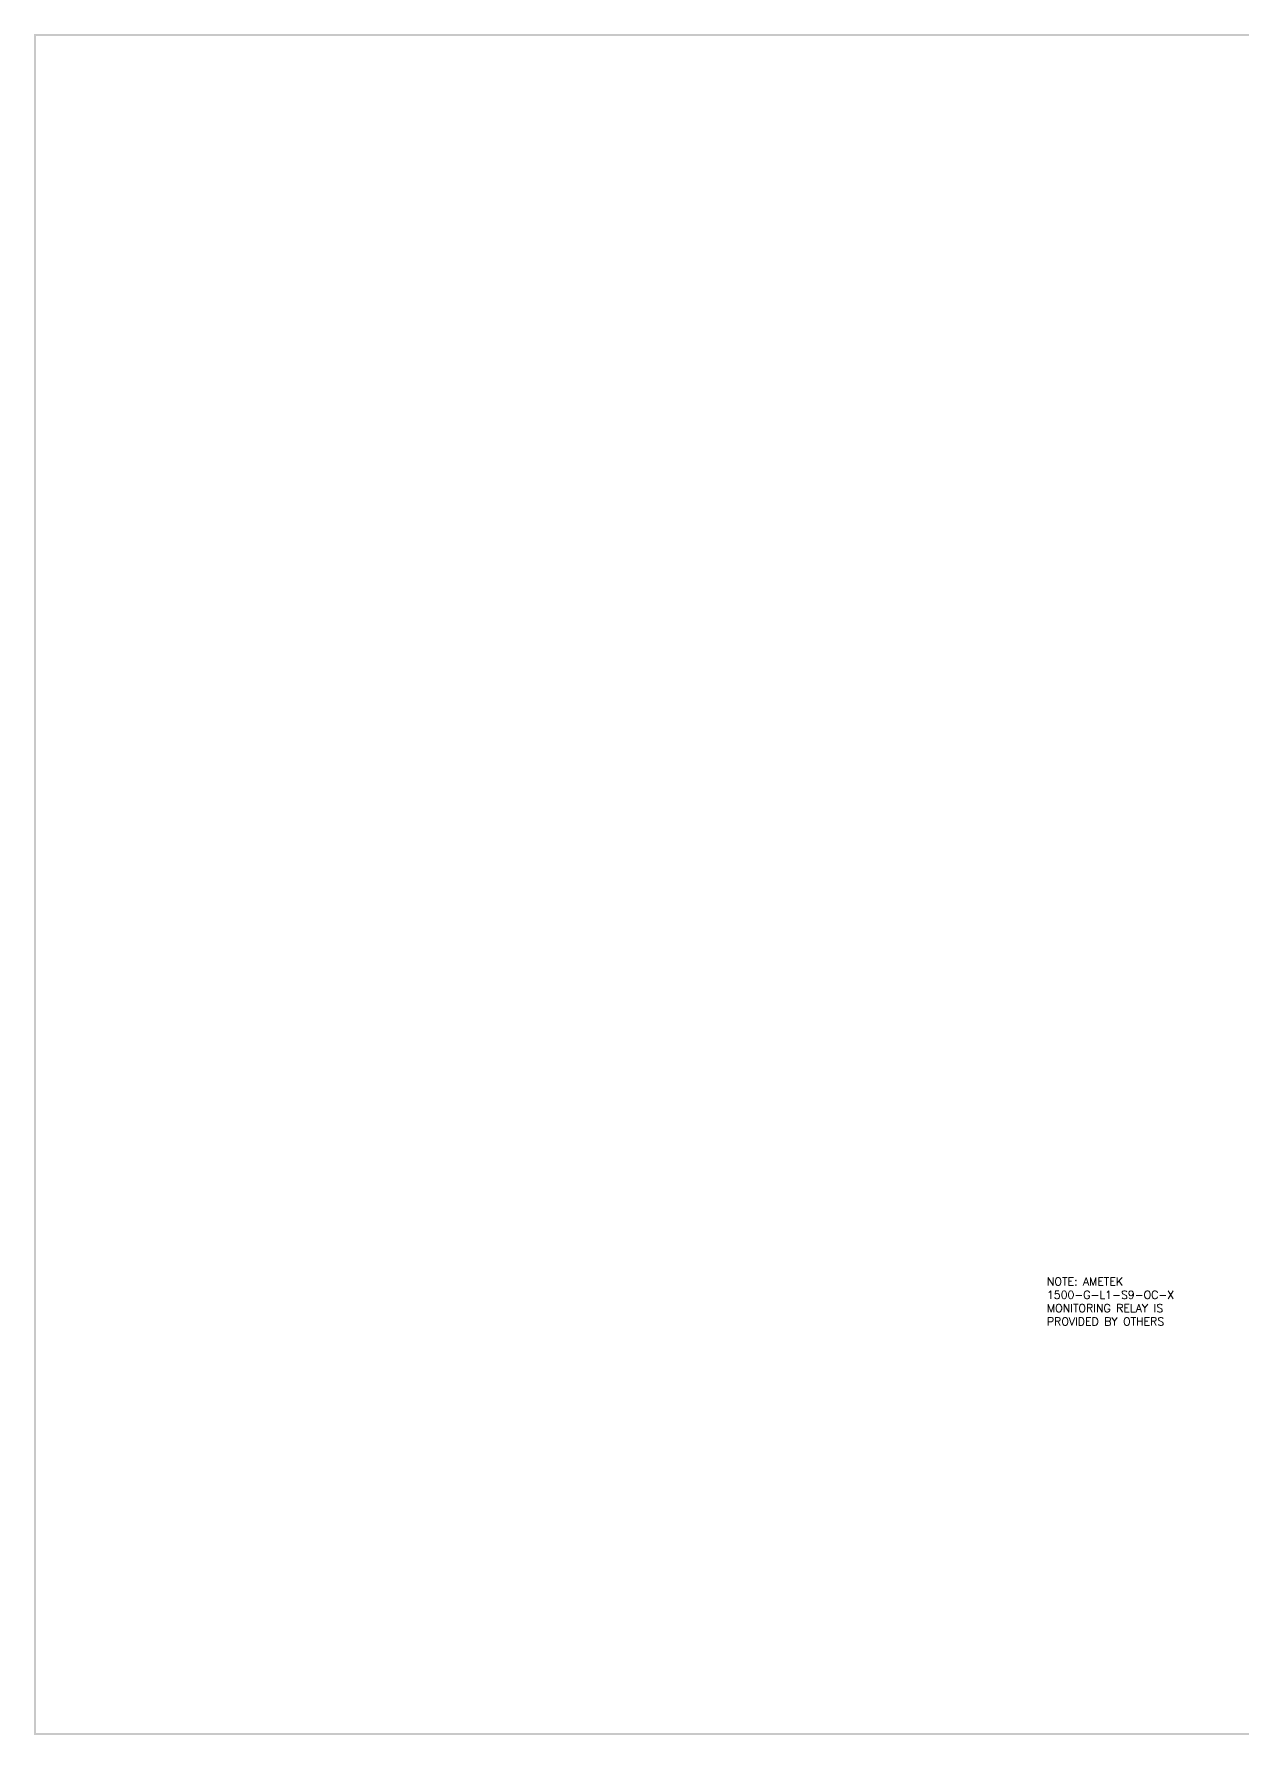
# Model space of a CAD drawing. Header units: inches. Extents: x 0 to 79.8, y 0 to 53.1.
# Drawn here: x 0 to 37.8, y 0 to 53.1 of the extents above; entities that cross this region are included whole.
import ezdxf
from ezdxf.enums import TextEntityAlignment as Align

# ---------------------------------------------------------------- set-up
doc = ezdxf.new("R2010")
doc.units = ezdxf.units.IN
doc.header["$MEASUREMENT"] = 0
doc.layers.add('PSYMS', color=7, linetype='Continuous')
doc.styles.get("Standard").update_dxf_attribs({"font": 'romans.shx'})

# ---------------------------------------------------------------- blocks, each defined once
blk = doc.blocks.new('S&L Title Block V2')
at = {"color": 2}
for points in [[(0, 22.587), (0.025, 22.562), (33.9, 22.587), (33.875, 22.562)], [(0, 0), (0.025, 0.025), (0, 22.587), (0.025, 22.562)], [(33.888, 0), (33.888, 0.025), (0, 0), (0.025, 0.025)]]:
    blk.add_trace(points, dxfattribs=at)
for tag, height, p in [('TITLE#1', 0.15, (31.11, 1.739)), ('TITLE#2', 0.1, (31.129, 1.58))]:
    blk.add_attdef(tag, text='', height=height).set_placement(p, align=Align.CENTER)
for tag, p, height in [('DRAWNBY', (28.968, 0.735), 0.1), ('SCALE', (30.644, 0.731), 0.1), ('CHKBY', (28.975, 0.429), 0.1), ('DATE', (30.653, 0.449), 0.1), ('SH#', (32.993, 0.197), 0.125)]:
    blk.add_attdef(tag, p, '', height=height)
blk.add_attdef('JOB#', text='', height=0.125).set_placement((32.83, 0.195), align=Align.RIGHT)
at = {"flags": 9}
blk.add_attdef('WD_TB', (0, 0), '', height=0.1, dxfattribs=at)

msp = doc.modelspace()

# ---------------------------------------------------------------- block references
at = {"xscale": 2.352615612595368, "yscale": 2.352615612595368, "zscale": 2.352615612595368}
msp.add_blockref('S&L Title Block V2', (0, 0), dxfattribs=at)

# ---------------------------------------------------------------- texts
at = {"layer": 'PSYMS', "insert": (31.64968, 14.29291), "char_height": 0.25, "attachment_point": 1}
msp.add_mtext_dynamic_manual_height_columns('NOTE: AMETEK 1500-G-L1-S9-OC-X MONITORING RELAY IS PROVIDED BY OTHERS', width=4.9567949, gutter_width=1.25, heights=[0], dxfattribs=at)

doc.saveas('drawing.dxf')
